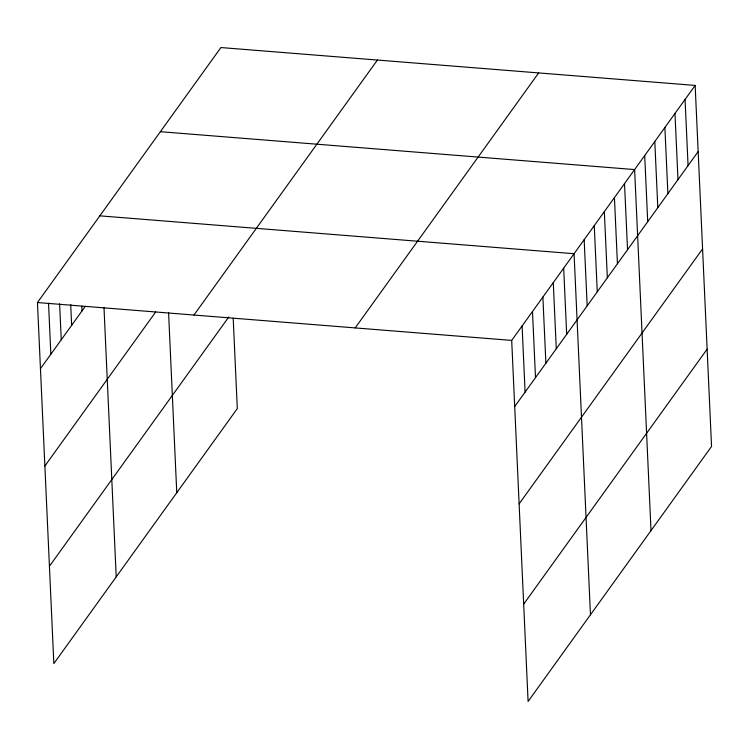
<?xml version="1.0" encoding="UTF-8"?>
<svg xmlns="http://www.w3.org/2000/svg" width="749" height="749" viewBox="0 0 749 749"><rect width="100%" height="100%" fill="white"/><g stroke="black" fill="none" stroke-linecap="round" stroke-linejoin="round"><path stroke-width="1.12" d="M233.201 318.222L237.302 408.589L53.844 663.577L37.45 302.54L220.908 47.552L695.156 85.423L711.55 446.46L528.092 701.448L511.698 340.411L695.156 85.423M40.455 368.686L85.283 306.369M44.874 466L155.68 311.987M193.954 315.039L377.412 60.051M49.425 566.263L228.848 316.883M355.195 327.912L538.653 72.934M514.703 406.557L698.162 151.57M519.123 503.871L702.581 248.883M523.673 604.134L707.131 349.146M160.37 131.702L634.618 169.574L651.012 530.601M99.823 215.843L574.071 253.714L590.465 614.751M37.45 302.54L511.698 340.411M685.063 99.448L688.069 165.595M674.98 113.474L677.976 179.62M664.887 127.499L667.893 193.645M654.795 141.524L657.8 207.67M644.702 155.549L647.707 221.685M624.526 183.599L627.531 249.735M614.433 197.624L617.438 263.76M604.34 211.649L607.345 277.785M594.257 225.674L597.262 291.81M584.164 239.699L587.169 305.835M563.679 268.17L566.684 334.307M553.286 282.616L556.282 348.762M542.885 297.063L545.89 363.209M532.492 311.518L535.498 377.655M522.09 325.965L525.096 392.102M168.572 312.445L176.764 492.73M103.989 307.474L116.217 576.88M81.828 306.247L82.034 310.882M70.696 304.45L71.642 325.338M59.611 303.813L61.249 339.784M48.535 303.176L50.848 354.23"/></g></svg>
